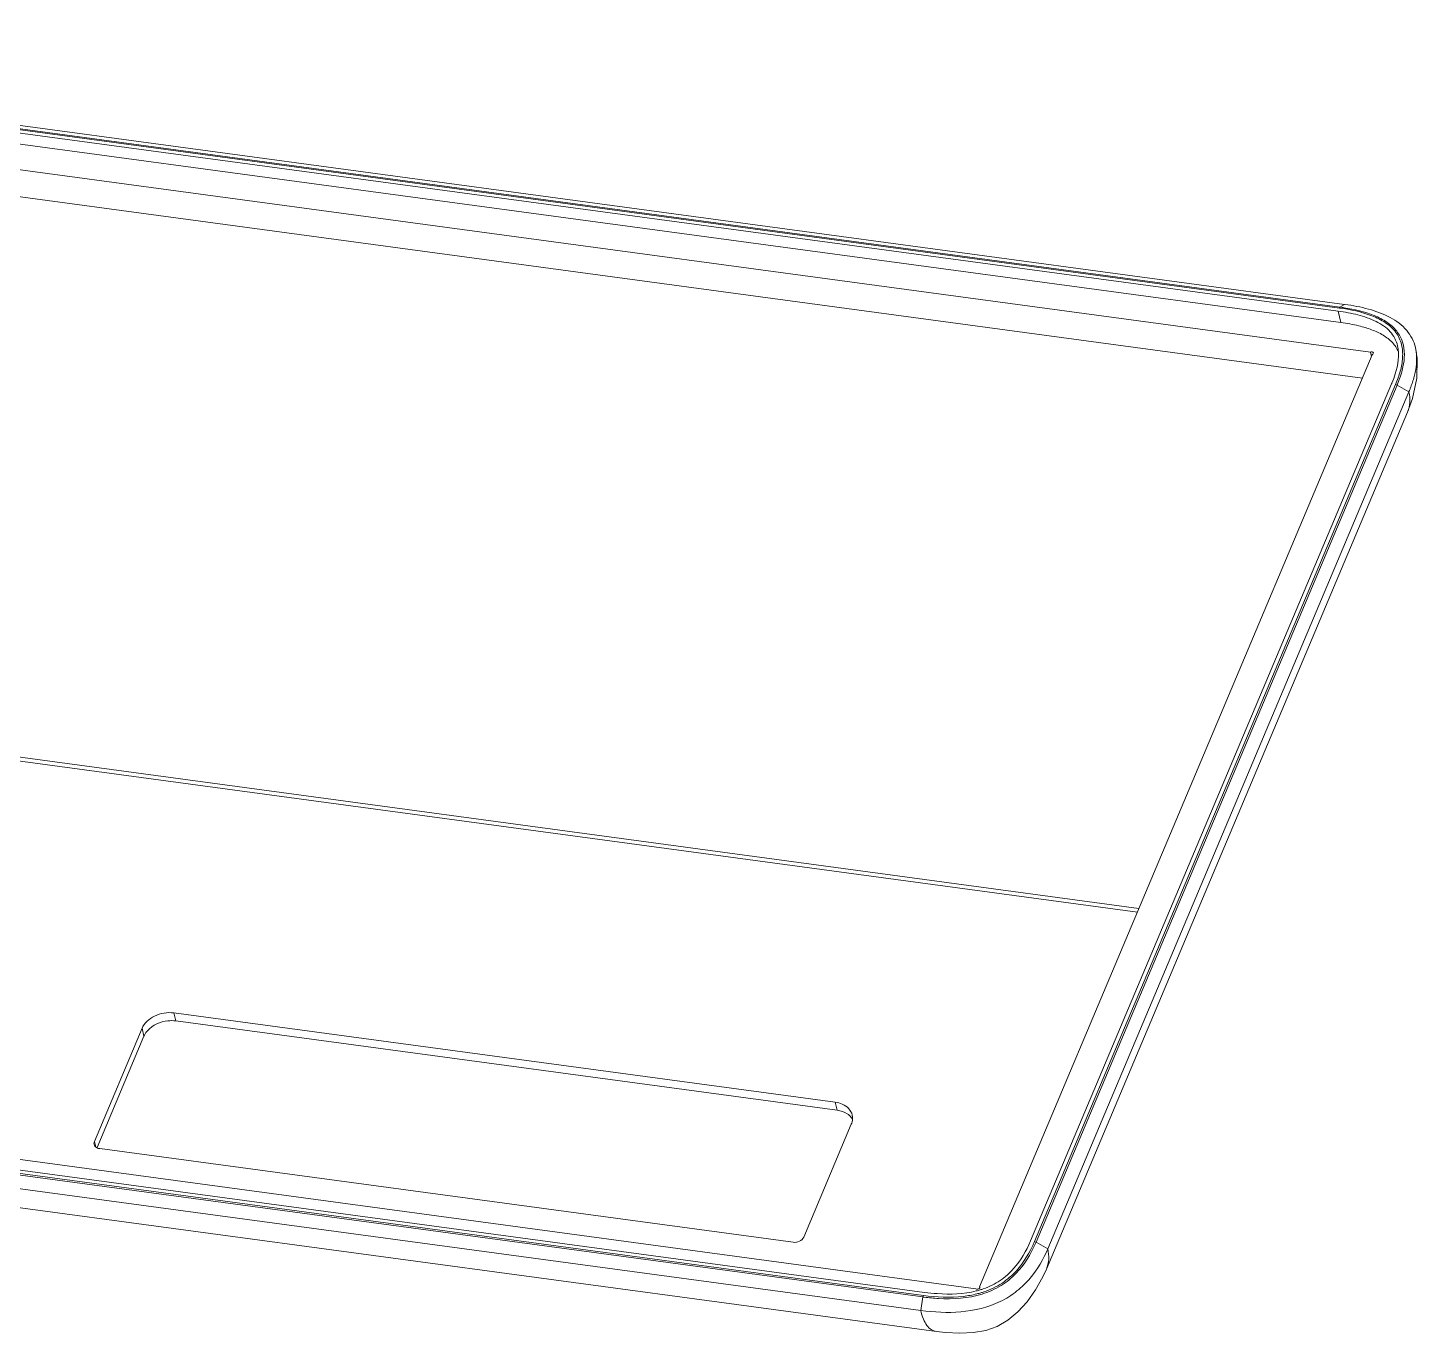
# Model space of a CAD drawing. Header units: inches. Extents: x 26991 to 28396, y -1342 to -349.
# Drawn here: x 28128.9 to 28183.4, y -561.3 to -510.1 of the extents above; entities that cross this region are included whole.
import ezdxf

# ---------------------------------------------------------------- set-up
doc = ezdxf.new("R2010")
doc.units = ezdxf.units.IN
doc.header["$MEASUREMENT"] = 0
doc.layers.get('0').update_dxf_attribs({"lineweight": 13})

msp = doc.modelspace()

# ---------------------------------------------------------------- linework, layer by layer
at = {"color": 7, "linetype": 'Continuous'}
for p, q in [((28180.379, -521.066), (28100.018, -510.21)), ((28100.041, -510.178), (28180.402, -521.033)), ((28180.586, -520.922), (28100.225, -510.067)), ((28099.967, -510.331), (28180.328, -521.186)), ((28100.073, -510.778), (28180.434, -521.633)), ((28181.596, -522.795), (28109.598, -513.069)), ((28109.857, -514.164), (28181.284, -523.812)), ((28180.402, -521.033), (28180.586, -520.922)), ((28180.434, -521.633), (28180.328, -521.186)), ((28166.259, -559.48), (28181.67, -522.896)), ((28181.638, -522.972), (28181.596, -522.795)), ((28181.711, -522.856), (28181.714, -522.826)), ((28182.646, -524.089), (28182.731, -523.87)), ((28182.428, -524.046), (28168.26, -557.68)), ((28168.415, -557.701), (28182.583, -524.067)), ((28182.646, -524.089), (28168.478, -557.723)), ((28168.938, -557.988), (28183.106, -524.354)), ((28183.106, -524.354), (28182.646, -524.089)), ((28183.051, -525.149), (28183.248, -524.613)), ((28168.884, -558.782), (28183.052, -525.148)), ((28101.292, -535.006), (28172.516, -544.627)), ((28101.329, -535.162), (28172.456, -544.77)), ((28134.647, -548.73), (28160.6, -552.236)), ((28134.721, -549.043), (28134.647, -548.73)), ((28131.532, -553.77), (28133.4, -549.334)), ((28133.475, -549.647), (28133.4, -549.334)), ((28134.721, -549.043), (28160.674, -552.549)), ((28094.115, -549.826), (28166.112, -559.551)), ((28131.636, -554.012), (28133.475, -549.647)), ((28164.107, -559.695), (28093.661, -550.179)), ((28164.039, -559.876), (28093.745, -550.38)), ((28093.76, -550.32), (28164.056, -559.816)), ((28093.659, -550.911), (28163.954, -560.406)), ((28094.257, -551.734), (28164.568, -561.231)), ((28160.674, -552.549), (28160.6, -552.236)), ((28161.23, -553.094), (28159.361, -557.529)), ((28131.582, -553.981), (28131.532, -553.77)), ((28158.946, -557.731), (28131.742, -554.056)), ((28168.478, -557.723), (28168.938, -557.988)), ((28164.039, -559.876), (28164.056, -559.816)), ((28166.263, -559.497), (28166.259, -559.48)), ((28166.267, -559.496), (28166.259, -559.48)), ((28166.264, -559.526), (28166.268, -559.513)), ((28166.268, -559.513), (28166.267, -559.496)), ((28163.954, -560.406), (28164.039, -559.876))]:
    msp.add_line(p, q, dxfattribs=at)
for points in [[(28183.248, -524.613), (28183.421, -523.819), (28183.433, -523.049), (28183.362, -522.618)], [(28164.568, -561.231), (28164.921, -561.271), (28165.491, -561.299), (28166.023, -561.275), (28166.511, -561.188), (28166.947, -561.034), (28167.371, -560.79), (28167.768, -560.463), (28168.132, -560.064), (28168.461, -559.601), (28168.748, -559.082), (28168.883, -558.783)]]:
    msp.add_lwpolyline(points, dxfattribs=at)
for centre, radius, start, end in [((28179.255, -529.493), 8.538, 81.1763, 82.2788), ((28177.794, -522.094), 5.029, 337.1574, 337.4829), ((28134.295, -550.031), 0.909, 138.4041, 140.8856), ((28163.665, -555.704), 5.219, 336.5283, 337.2422), ((28165.303, -556.338), 3.405, 284.1193, 286.7153), ((28165.25, -556.115), 3.753, 284.0281, 286.3819), ((28165.369, -556.557), 3.177, 286.7129, 289.1172), ((28165.315, -556.338), 3.52, 286.3842, 288.4885), ((28165.239, -551.09), 8.867, 262.227, 262.5837)]:
    msp.add_arc(centre, radius, start, end, dxfattribs=at)
for points, knots in [([(28180.379, -521.066), (28180.38, -521.062), (28180.386, -521.05), (28180.394, -521.038), (28180.402, -521.033)], [0, 0, 0, 0, 0.320184, 1, 1, 1, 1]), ([(28180.379, -521.066), (28180.811, -521.124), (28181.444, -521.251), (28182.19, -521.61), (28182.619, -521.989), (28182.847, -522.487), (28182.881, -523.02), (28182.78, -523.552), (28182.655, -523.895), (28182.583, -524.067)], [0, 0, 0, 0, 0.284446, 0.415129, 0.536274, 0.649212, 0.762476, 0.878709, 1, 1, 1, 1]), ([(28182.731, -523.87), (28182.79, -523.71), (28182.888, -523.387), (28182.95, -522.89), (28182.885, -522.397), (28182.646, -521.945), (28182.243, -521.595), (28181.552, -521.248), (28180.965, -521.119), (28180.564, -521.057)], [0, 0, 0, 0, 0.119759, 0.235461, 0.3482, 0.462351, 0.58452, 0.716187, 1, 1, 1, 1]), ([(28180.586, -520.922), (28180.903, -520.965), (28181.516, -521.08), (28182.364, -521.387), (28183.054, -521.882), (28183.304, -522.374), (28183.362, -522.618)], [0, 0, 0, 0, 0.278175, 0.541224, 0.781155, 1, 1, 1, 1]), ([(28182.661, -522.55), (28182.613, -522.347), (28182.398, -521.941), (28181.808, -521.552), (28181.099, -521.314), (28180.59, -521.222), (28180.328, -521.186)], [0, 0, 0, 0, 0.217997, 0.458976, 0.722684, 1, 1, 1, 1]), ([(28180.434, -521.633), (28180.673, -521.665), (28181.083, -521.738), (28181.642, -521.904), (28182.095, -522.112), (28182.47, -522.398), (28182.64, -522.652), (28182.697, -522.784)], [0, 0, 0, 0, 0.273535, 0.47173, 0.660315, 0.836747, 1, 1, 1, 1]), ([(28181.714, -522.826), (28181.709, -522.807), (28181.665, -522.775), (28181.618, -522.784), (28181.596, -522.795)], [0, 0, 0, 0, 0.442326, 1, 1, 1, 1]), ([(28182.439, -524.02), (28182.489, -523.899), (28182.661, -523.434), (28182.746, -522.908), (28182.661, -522.55)], [0, 0, 0, 0, 0.261498, 1, 1, 1, 1]), ([(28183.362, -522.618), (28183.395, -522.757), (28183.426, -523.048), (28183.39, -523.412), (28183.329, -523.702), (28183.278, -523.884), (28183.231, -524.029), (28183.199, -524.119), (28183.172, -524.192), (28183.151, -524.246), (28183.133, -524.291), (28183.117, -524.326), (28183.114, -524.348), (28183.107, -524.354)], [0, 0, 0, 0, 0.240982, 0.486992, 0.612655, 0.740086, 0.804455, 0.869241, 0.901786, 0.934431, 0.967175, 0.983566, 1, 1, 1, 1]), ([(28183.051, -525.148), (28183.102, -525.027), (28183.166, -524.76), (28183.138, -524.488), (28183.106, -524.354)], [0, 0, 0, 0, 0.488268, 1, 1, 1, 1]), ([(28133.4, -549.334), (28133.489, -549.123), (28133.891, -548.777), (28134.394, -548.696), (28134.647, -548.73)], [0, 0, 0, 0, 0.4738, 1, 1, 1, 1]), ([(28134.721, -549.043), (28134.62, -549.029), (28134.221, -549.026), (28133.812, -549.206), (28133.616, -549.428)], [0, 0, 0, 0, 0.255386, 1, 1, 1, 1]), ([(28161.166, -552.763), (28161.135, -552.734), (28160.991, -552.624), (28160.811, -552.567), (28160.674, -552.549)], [0, 0, 0, 0, 0.233069, 1, 1, 1, 1]), ([(28160.875, -552.311), (28160.97, -552.352), (28161.142, -552.464), (28161.243, -552.645), (28161.265, -552.737)], [0, 0, 0, 0, 0.525684, 1, 1, 1, 1]), ([(28161.265, -552.737), (28161.285, -552.823), (28161.281, -552.95), (28161.242, -553.065), (28161.23, -553.094)], [0, 0, 0, 0, 0.738692, 1, 1, 1, 1]), ([(28131.742, -554.056), (28131.722, -554.054), (28131.651, -554.039), (28131.582, -553.998), (28131.551, -553.955)], [0, 0, 0, 0, 0.275033, 1, 1, 1, 1]), ([(28159.361, -557.529), (28159.332, -557.6), (28159.198, -557.715), (28159.03, -557.742), (28158.946, -557.731)], [0, 0, 0, 0, 0.473797, 1, 1, 1, 1]), ([(28166.409, -559.558), (28166.644, -559.477), (28167.082, -559.261), (28167.761, -558.652), (28168.096, -558.07), (28168.26, -557.68)], [0, 0, 0, 0, 0.274757, 0.532724, 1, 1, 1, 1]), ([(28163.954, -560.406), (28164.472, -560.476), (28165.536, -560.534), (28166.852, -560.231), (28167.734, -559.672), (28168.412, -559.005), (28168.766, -558.399), (28168.938, -557.988)], [0, 0, 0, 0, 0.260973, 0.528043, 0.656707, 0.777714, 1, 1, 1, 1]), ([(28166.359, -559.763), (28166.619, -559.681), (28167.108, -559.465), (28167.887, -558.837), (28168.269, -558.206), (28168.452, -557.783)], [0, 0, 0, 0, 0.275411, 0.534129, 1, 1, 1, 1]), ([(28168.415, -557.701), (28168.241, -558.115), (28167.881, -558.732), (28167.149, -559.369), (28166.682, -559.593), (28166.431, -559.677)], [0, 0, 0, 0, 0.467941, 0.7247, 1, 1, 1, 1]), ([(28168.884, -558.782), (28168.935, -558.661), (28168.999, -558.394), (28168.97, -558.122), (28168.938, -557.988)], [0, 0, 0, 0, 0.488217, 1, 1, 1, 1]), ([(28166.159, -559.756), (28165.984, -559.8), (28165.288, -559.923), (28164.574, -559.886), (28164.056, -559.816)], [0, 0, 0, 0, 0.256702, 1, 1, 1, 1]), ([(28164.094, -559.883), (28164.278, -559.907), (28165.032, -559.981), (28165.812, -559.934), (28166.359, -559.763)], [0, 0, 0, 0, 0.244776, 1, 1, 1, 1]), ([(28164.107, -559.695), (28164.271, -559.717), (28164.944, -559.788), (28165.637, -559.765), (28166.134, -559.64)], [0, 0, 0, 0, 0.244793, 1, 1, 1, 1]), ([(28166.112, -559.551), (28166.129, -559.574), (28166.196, -559.588), (28166.253, -559.553), (28166.264, -559.526)], [0, 0, 0, 0, 0.487916, 1, 1, 1, 1]), ([(28164.568, -561.231), (28164.497, -561.222), (28164.352, -561.168), (28164.177, -560.989), (28164.042, -560.727), (28163.981, -560.521), (28163.954, -560.406)], [0, 0, 0, 0, 0.195999, 0.411093, 0.673704, 1, 1, 1, 1])]:
    msp.add_open_spline(points, degree=3, knots=knots, dxfattribs=at)
for points in [[(28181.67, -522.896), (28181.687, -522.888), (28181.704, -522.873), (28181.711, -522.856)], [(28182.646, -524.089), (28182.627, -524.078), (28182.605, -524.07), (28182.583, -524.067)], [(28133.59, -549.458), (28133.543, -549.515), (28133.503, -549.579), (28133.475, -549.647)], [(28160.6, -552.236), (28160.694, -552.248), (28160.787, -552.273), (28160.875, -552.311)], [(28161.279, -552.9), (28161.248, -552.849), (28161.21, -552.803), (28161.166, -552.763)], [(28131.52, -553.889), (28131.511, -553.851), (28131.516, -553.807), (28131.532, -553.77)], [(28131.551, -553.955), (28131.537, -553.936), (28131.526, -553.913), (28131.52, -553.889)], [(28168.415, -557.701), (28168.437, -557.704), (28168.459, -557.712), (28168.478, -557.723)]]:
    msp.add_open_spline(points, degree=3, dxfattribs=at)

doc.saveas('drawing.dxf')
